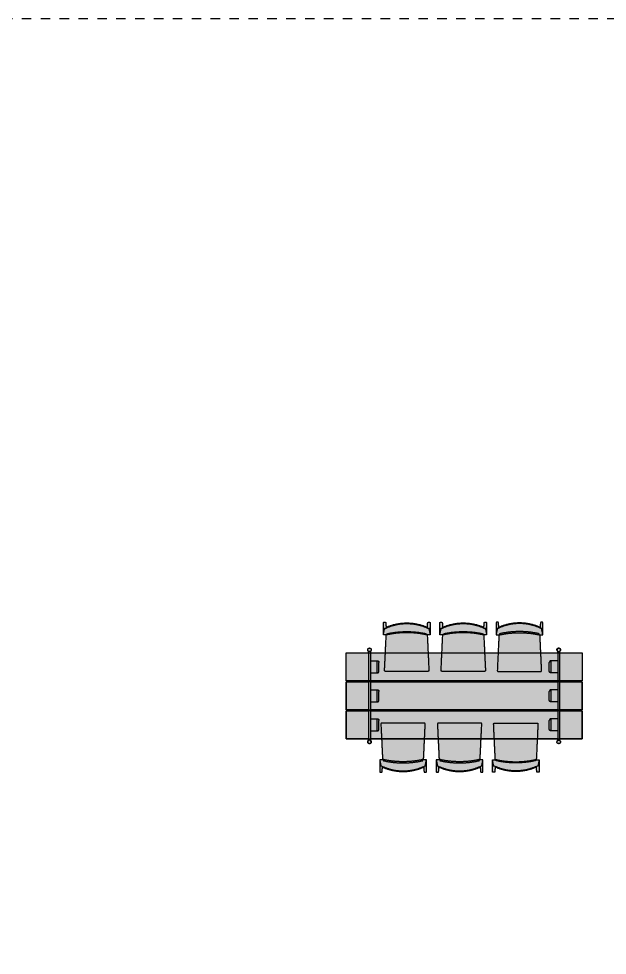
# Model space of a CAD drawing. Header units: metres. Extents: x -17 to 580, y -130 to 19.
# Drawn here: x 309.85 to 316.08, y -15.58 to -5.66 of the extents above; entities that cross this region are included whole.
import ezdxf

# ---------------------------------------------------------------- set-up
doc = ezdxf.new("R2010")
doc.units = ezdxf.units.M
for name, pattern in [('Dash Line_3', [0.002905, 0.001937, -0.000968375]), ('Style Black Lines_3', [0]), ('Style Grey Lines_2', [0])]:
    doc.linetypes.add(name, pattern=pattern)
for name, color, linetype, true_color in [('Furniture', 7, 'Continuous', 0x7a8bf7), ('Imported blocks', 7, 'Continuous', 0x7a8bf7), ('Page Layout', 7, 'Continuous', 0xe0e0e0)]:
    doc.layers.add(name, color=color, linetype=linetype, true_color=true_color)

# ---------------------------------------------------------------- blocks, each defined once
blk = doc.blocks.new('Lizz')
at = {"layer": 'Imported blocks', "transparency": 33554483}
h = blk.add_hatch(color=256, dxfattribs=at)
edge = h.paths.add_edge_path(flags=0)
edge.add_spline(control_points=[(0.536, 0.5366), (0.5378, 0.5609), (0.5396, 0.5853)], knot_values=[0, 0, 0, 1, 1, 1], degree=2, periodic=0)
edge.add_spline(control_points=[(0.5396, 0.5853), (0.5399, 0.5899), (0.5446, 0.5899)], knot_values=[0, 0, 0, 1, 1, 1], degree=2, periodic=0)
edge.add_spline(control_points=[(0.5446, 0.5899), (0.5523, 0.5899), (0.5601, 0.5899)], knot_values=[0, 0, 0, 1, 1, 1], degree=2, periodic=0)
edge.add_spline(control_points=[(0.5601, 0.5899), (0.5651, 0.5899), (0.5651, 0.5849)], knot_values=[0, 0, 0, 1, 1, 1], degree=2, periodic=0)
edge.add_spline(control_points=[(0.5651, 0.5849), (0.5651, 0.5224), (0.5651, 0.46)], knot_values=[0, 0, 0, 1, 1, 1], degree=2, periodic=0)
edge.add_spline(control_points=[(0.5651, 0.46), (0.5651, 0.4596), (0.5648, 0.4593)], knot_values=[0, 0, 0, 1, 1, 1], degree=2, periodic=0)
edge.add_spline(control_points=[(0.5648, 0.4593), (0.5645, 0.459), (0.5641, 0.459)], knot_values=[0, 0, 0, 1, 1, 1], degree=2, periodic=0)
edge.add_spline(control_points=[(0.5641, 0.459), (0.5519, 0.459), (0.5398, 0.459)], knot_values=[0, 0, 0, 1, 1, 1], degree=2, periodic=0)
edge.add_spline(control_points=[(0.5398, 0.459), (0.5376, 0.459), (0.5361, 0.4574)], knot_values=[0, 0, 0, 1, 1, 1], degree=2, periodic=0)
edge.add_spline(control_points=[(0.5361, 0.4574), (0.5347, 0.4559), (0.5348, 0.4537)], knot_values=[0, 0, 0, 1, 1, 1], degree=2, periodic=0)
edge.add_spline(control_points=[(0.5348, 0.4537), (0.5436, 0.2671), (0.5524, 0.0804)], knot_values=[0, 0, 0, 1, 1, 1], degree=2, periodic=0)
edge.add_spline(control_points=[(0.5524, 0.0804), (0.5526, 0.0762), (0.5496, 0.0731)], knot_values=[0, 0, 0, 1, 1, 1], degree=2, periodic=0)
edge.add_spline(control_points=[(0.5496, 0.0731), (0.5466, 0.07), (0.5424, 0.07)], knot_values=[0, 0, 0, 1, 1, 1], degree=2, periodic=0)
edge.add_spline(control_points=[(0.5424, 0.07), (0.3176, 0.07), (0.0928, 0.07)], knot_values=[0, 0, 0, 1, 1, 1], degree=2, periodic=0)
edge.add_spline(control_points=[(0.0928, 0.07), (0.0885, 0.07), (0.0855, 0.0731)], knot_values=[0, 0, 0, 1, 1, 1], degree=2, periodic=0)
edge.add_spline(control_points=[(0.0855, 0.0731), (0.0825, 0.0762), (0.0827, 0.0804)], knot_values=[0, 0, 0, 1, 1, 1], degree=2, periodic=0)
edge.add_spline(control_points=[(0.0827, 0.0804), (0.0915, 0.2671), (0.1003, 0.4537)], knot_values=[0, 0, 0, 1, 1, 1], degree=2, periodic=0)
edge.add_spline(control_points=[(0.1003, 0.4537), (0.1004, 0.4559), (0.099, 0.4574)], knot_values=[0, 0, 0, 1, 1, 1], degree=2, periodic=0)
edge.add_spline(control_points=[(0.099, 0.4574), (0.0975, 0.459), (0.0954, 0.459)], knot_values=[0, 0, 0, 1, 1, 1], degree=2, periodic=0)
edge.add_spline(control_points=[(0.0954, 0.459), (0.0832, 0.459), (0.071, 0.459)], knot_values=[0, 0, 0, 1, 1, 1], degree=2, periodic=0)
edge.add_spline(control_points=[(0.071, 0.459), (0.0706, 0.459), (0.0703, 0.4593)], knot_values=[0, 0, 0, 1, 1, 1], degree=2, periodic=0)
edge.add_spline(control_points=[(0.0703, 0.4593), (0.07, 0.4596), (0.07, 0.46)], knot_values=[0, 0, 0, 1, 1, 1], degree=2, periodic=0)
edge.add_spline(control_points=[(0.07, 0.46), (0.07, 0.5224), (0.07, 0.5849)], knot_values=[0, 0, 0, 1, 1, 1], degree=2, periodic=0)
edge.add_spline(control_points=[(0.07, 0.5849), (0.07, 0.5899), (0.075, 0.5899)], knot_values=[0, 0, 0, 1, 1, 1], degree=2, periodic=0)
edge.add_spline(control_points=[(0.075, 0.5899), (0.0828, 0.5899), (0.0905, 0.5899)], knot_values=[0, 0, 0, 1, 1, 1], degree=2, periodic=0)
edge.add_spline(control_points=[(0.0905, 0.5899), (0.0952, 0.5899), (0.0955, 0.5853)], knot_values=[0, 0, 0, 1, 1, 1], degree=2, periodic=0)
edge.add_spline(control_points=[(0.0955, 0.5853), (0.0973, 0.5609), (0.0991, 0.5366)], knot_values=[0, 0, 0, 1, 1, 1], degree=2, periodic=0)
edge.add_spline(control_points=[(0.0991, 0.5366), (0.2033, 0.5833), (0.3176, 0.5833)], knot_values=[0, 0, 0, 1, 1, 1], degree=2, periodic=0)
edge.add_spline(control_points=[(0.3176, 0.5833), (0.4318, 0.5833), (0.536, 0.5366)], knot_values=[0, 0, 0, 1, 1, 1], degree=2, periodic=0)
h = blk.add_hatch(color=256, dxfattribs=at)
edge = h.paths.add_edge_path(flags=0)
edge.add_spline(control_points=[(0.5278, 0.4564), (0.4239, 0.4799), (0.3176, 0.4799)], knot_values=[0, 0, 0, 1, 1, 1], degree=2, periodic=0)
edge.add_spline(control_points=[(0.3176, 0.4799), (0.2112, 0.4799), (0.1073, 0.4564)], knot_values=[0, 0, 0, 1, 1, 1], degree=2, periodic=0)
edge.add_spline(control_points=[(0.1073, 0.4564), (0.1073, 0.4601), (0.1072, 0.4639)], knot_values=[0, 0, 0, 1, 1, 1], degree=2, periodic=0)
edge.add_spline(control_points=[(0.1072, 0.4639), (0.1069, 0.4683), (0.1111, 0.4692)], knot_values=[0, 0, 0, 1, 1, 1], degree=2, periodic=0)
edge.add_spline(control_points=[(0.1111, 0.4692), (0.2132, 0.4919), (0.3176, 0.4919)], knot_values=[0, 0, 0, 1, 1, 1], degree=2, periodic=0)
edge.add_spline(control_points=[(0.3176, 0.4919), (0.422, 0.4919), (0.524, 0.4692)], knot_values=[0, 0, 0, 1, 1, 1], degree=2, periodic=0)
edge.add_spline(control_points=[(0.524, 0.4692), (0.5282, 0.4683), (0.5279, 0.4639)], knot_values=[0, 0, 0, 1, 1, 1], degree=2, periodic=0)
edge.add_spline(control_points=[(0.5279, 0.4639), (0.5278, 0.4601), (0.5278, 0.4564)], knot_values=[0, 0, 0, 1, 1, 1], degree=2, periodic=0)
at = {"layer": 'Imported blocks', "linetype": 'Style Black Lines_3'}
for points in [[(0.0821, 0.519), (0.0822, 0.5267)], [(0.0848, 0.5298), (0.0848, 0.5225)], [(0.5503, 0.5298), (0.5503, 0.5225)], [(0.553, 0.519), (0.5529, 0.5267)]]:
    blk.add_lwpolyline(points, dxfattribs=at)
at = {"layer": 'Imported blocks'}
for points in [[(0.07, 0.5849), (0.07, 0.5899), (0.075, 0.5899)], [(0.07, 0.46), (0.07, 0.5224), (0.07, 0.5849)], [(0.07, 0.4605), (0.076, 0.4897), (0.0821, 0.519)], [(0.075, 0.5899), (0.0828, 0.5899), (0.0905, 0.5899)], [(0.0821, 0.519), (0.0826, 0.5214), (0.0848, 0.5225)], [(0.0848, 0.5225), (0.1949, 0.5765), (0.3176, 0.5765)], [(0.0905, 0.5899), (0.0952, 0.5899), (0.0955, 0.5853)], [(0.0955, 0.5853), (0.0973, 0.5609), (0.0991, 0.5366)], [(0.0991, 0.5366), (0.2033, 0.5833), (0.3176, 0.5833)], [(0.3176, 0.5833), (0.4318, 0.5833), (0.536, 0.5366)], [(0.3176, 0.5765), (0.4402, 0.5765), (0.5503, 0.5225)], [(0.536, 0.5366), (0.5378, 0.5609), (0.5396, 0.5853)], [(0.5396, 0.5853), (0.5399, 0.5899), (0.5446, 0.5899)], [(0.5446, 0.5899), (0.5523, 0.5899), (0.5601, 0.5899)], [(0.5503, 0.5225), (0.5525, 0.5214), (0.553, 0.519)], [(0.553, 0.519), (0.5591, 0.4897), (0.5651, 0.4605)], [(0.5601, 0.5899), (0.5651, 0.5899), (0.5651, 0.5849)], [(0.5651, 0.5849), (0.5651, 0.5224), (0.5651, 0.46)], [(0.0703, 0.4593), (0.07, 0.4596), (0.07, 0.46)], [(0.071, 0.459), (0.0706, 0.459), (0.0703, 0.4593)], [(0.0954, 0.459), (0.0832, 0.459), (0.071, 0.459)], [(0.0827, 0.0804), (0.0915, 0.2671), (0.1003, 0.4537)], [(0.099, 0.4574), (0.0975, 0.459), (0.0954, 0.459)], [(0.1003, 0.4537), (0.1004, 0.4559), (0.099, 0.4574)], [(0.1072, 0.4639), (0.1069, 0.4683), (0.1111, 0.4692)], [(0.1073, 0.4564), (0.1073, 0.4601), (0.1072, 0.4639)], [(0.3176, 0.4799), (0.2112, 0.4799), (0.1073, 0.4564)], [(0.1111, 0.4692), (0.2132, 0.4919), (0.3176, 0.4919)], [(0.3176, 0.4919), (0.422, 0.4919), (0.524, 0.4692)], [(0.5278, 0.4564), (0.4239, 0.4799), (0.3176, 0.4799)], [(0.524, 0.4692), (0.5282, 0.4683), (0.5279, 0.4639)], [(0.5279, 0.4639), (0.5278, 0.4601), (0.5278, 0.4564)], [(0.5361, 0.4574), (0.5347, 0.4559), (0.5348, 0.4537)], [(0.5348, 0.4537), (0.5436, 0.2671), (0.5524, 0.0804)], [(0.5398, 0.459), (0.5376, 0.459), (0.5361, 0.4574)], [(0.5641, 0.459), (0.5519, 0.459), (0.5398, 0.459)], [(0.5648, 0.4593), (0.5645, 0.459), (0.5641, 0.459)], [(0.5651, 0.46), (0.5651, 0.4596), (0.5648, 0.4593)], [(0.0855, 0.0731), (0.0825, 0.0762), (0.0827, 0.0804)], [(0.0928, 0.07), (0.0885, 0.07), (0.0855, 0.0731)], [(0.5424, 0.07), (0.3176, 0.07), (0.0928, 0.07)], [(0.5496, 0.0731), (0.5466, 0.07), (0.5424, 0.07)], [(0.5524, 0.0804), (0.5526, 0.0762), (0.5496, 0.0731)]]:
    blk.add_open_spline(points, degree=2, dxfattribs=at)
blk = doc.blocks.new('Kitchen table')
at = {"layer": 'Imported blocks', "transparency": 33554483}
h = blk.add_hatch(color=256, dxfattribs=at)
edge = h.paths.add_edge_path(flags=0)
edge.add_spline(control_points=[(2.3813, 0.9144), (2.3813, 0.9062), (2.3813, 0.8979)], knot_values=[0, 0, 0, 1, 1, 1], degree=2, periodic=0)
edge.add_spline(control_points=[(2.3813, 0.8979), (2.3942, 0.8903), (2.3893, 0.876)], knot_values=[0, 0, 0, 1, 1, 1], degree=2, periodic=0)
edge.add_spline(control_points=[(2.3893, 0.876), (2.3833, 0.8586), (2.3659, 0.8646)], knot_values=[0, 0, 0, 1, 1, 1], degree=2, periodic=0)
edge.add_spline(control_points=[(2.3659, 0.8646), (2.3484, 0.8706), (2.3544, 0.888)], knot_values=[0, 0, 0, 1, 1, 1], degree=2, periodic=0)
edge.add_spline(control_points=[(2.3544, 0.888), (2.3566, 0.8945), (2.3624, 0.8979)], knot_values=[0, 0, 0, 1, 1, 1], degree=2, periodic=0)
edge.add_spline(control_points=[(2.3624, 0.8979), (2.3624, 0.9062), (2.3624, 0.9144)], knot_values=[0, 0, 0, 1, 1, 1], degree=2, periodic=0)
edge.add_spline(control_points=[(2.3624, 0.9144), (1.37, 0.9144), (0.3776, 0.9144)], knot_values=[0, 0, 0, 1, 1, 1], degree=2, periodic=0)
edge.add_spline(control_points=[(0.3776, 0.9144), (0.3776, 0.9062), (0.3776, 0.8979)], knot_values=[0, 0, 0, 1, 1, 1], degree=2, periodic=0)
edge.add_spline(control_points=[(0.3776, 0.8979), (0.3834, 0.8945), (0.3856, 0.888)], knot_values=[0, 0, 0, 1, 1, 1], degree=2, periodic=0)
edge.add_spline(control_points=[(0.3856, 0.888), (0.3916, 0.8706), (0.3741, 0.8646)], knot_values=[0, 0, 0, 1, 1, 1], degree=2, periodic=0)
edge.add_spline(control_points=[(0.3741, 0.8646), (0.3567, 0.8586), (0.3507, 0.876)], knot_values=[0, 0, 0, 1, 1, 1], degree=2, periodic=0)
edge.add_spline(control_points=[(0.3507, 0.876), (0.3458, 0.8903), (0.3587, 0.8979)], knot_values=[0, 0, 0, 1, 1, 1], degree=2, periodic=0)
edge.add_spline(control_points=[(0.3587, 0.8979), (0.3587, 0.9062), (0.3587, 0.9144)], knot_values=[0, 0, 0, 1, 1, 1], degree=2, periodic=0)
edge.add_spline(control_points=[(0.3587, 0.9144), (0.2394, 0.9144), (0.12, 0.9144)], knot_values=[0, 0, 0, 1, 1, 1], degree=2, periodic=0)
edge.add_spline(control_points=[(0.12, 0.9144), (0.12, 1.0626), (0.12, 1.2107)], knot_values=[0, 0, 0, 1, 1, 1], degree=2, periodic=0)
edge.add_spline(control_points=[(0.12, 1.2107), (0.2394, 1.2107), (0.3587, 1.2107)], knot_values=[0, 0, 0, 1, 1, 1], degree=2, periodic=0)
edge.add_spline(control_points=[(0.3587, 1.2107), (0.3587, 1.2163), (0.3587, 1.2219)], knot_values=[0, 0, 0, 1, 1, 1], degree=2, periodic=0)
edge.add_spline(control_points=[(0.3587, 1.2219), (0.2394, 1.2219), (0.12, 1.2219)], knot_values=[0, 0, 0, 1, 1, 1], degree=2, periodic=0)
edge.add_spline(control_points=[(0.12, 1.2219), (0.12, 1.37), (0.12, 1.5181)], knot_values=[0, 0, 0, 1, 1, 1], degree=2, periodic=0)
edge.add_spline(control_points=[(0.12, 1.5181), (0.2394, 1.5181), (0.3587, 1.5181)], knot_values=[0, 0, 0, 1, 1, 1], degree=2, periodic=0)
edge.add_spline(control_points=[(0.3587, 1.5181), (0.3587, 1.5237), (0.3587, 1.5293)], knot_values=[0, 0, 0, 1, 1, 1], degree=2, periodic=0)
edge.add_spline(control_points=[(0.3587, 1.5293), (0.2394, 1.5293), (0.12, 1.5293)], knot_values=[0, 0, 0, 1, 1, 1], degree=2, periodic=0)
edge.add_spline(control_points=[(0.12, 1.5293), (0.12, 1.6774), (0.12, 1.8256)], knot_values=[0, 0, 0, 1, 1, 1], degree=2, periodic=0)
edge.add_spline(control_points=[(0.12, 1.8256), (0.2394, 1.8256), (0.3587, 1.8256)], knot_values=[0, 0, 0, 1, 1, 1], degree=2, periodic=0)
edge.add_spline(control_points=[(0.3587, 1.8256), (0.3587, 1.8338), (0.3587, 1.8421)], knot_values=[0, 0, 0, 1, 1, 1], degree=2, periodic=0)
edge.add_spline(control_points=[(0.3587, 1.8421), (0.3458, 1.8497), (0.3507, 1.864)], knot_values=[0, 0, 0, 1, 1, 1], degree=2, periodic=0)
edge.add_spline(control_points=[(0.3507, 1.864), (0.3567, 1.8814), (0.3741, 1.8754)], knot_values=[0, 0, 0, 1, 1, 1], degree=2, periodic=0)
edge.add_spline(control_points=[(0.3741, 1.8754), (0.3916, 1.8694), (0.3856, 1.852)], knot_values=[0, 0, 0, 1, 1, 1], degree=2, periodic=0)
edge.add_spline(control_points=[(0.3856, 1.852), (0.3834, 1.8455), (0.3776, 1.8421)], knot_values=[0, 0, 0, 1, 1, 1], degree=2, periodic=0)
edge.add_spline(control_points=[(0.3776, 1.8421), (0.3776, 1.8338), (0.3776, 1.8256)], knot_values=[0, 0, 0, 1, 1, 1], degree=2, periodic=0)
edge.add_spline(control_points=[(0.3776, 1.8256), (1.37, 1.8256), (2.3624, 1.8256)], knot_values=[0, 0, 0, 1, 1, 1], degree=2, periodic=0)
edge.add_spline(control_points=[(2.3624, 1.8256), (2.3624, 1.8338), (2.3624, 1.8421)], knot_values=[0, 0, 0, 1, 1, 1], degree=2, periodic=0)
edge.add_spline(control_points=[(2.3624, 1.8421), (2.3566, 1.8455), (2.3544, 1.852)], knot_values=[0, 0, 0, 1, 1, 1], degree=2, periodic=0)
edge.add_spline(control_points=[(2.3544, 1.852), (2.3484, 1.8694), (2.3659, 1.8754)], knot_values=[0, 0, 0, 1, 1, 1], degree=2, periodic=0)
edge.add_spline(control_points=[(2.3659, 1.8754), (2.3833, 1.8814), (2.3893, 1.864)], knot_values=[0, 0, 0, 1, 1, 1], degree=2, periodic=0)
edge.add_spline(control_points=[(2.3893, 1.864), (2.3942, 1.8497), (2.3813, 1.8421)], knot_values=[0, 0, 0, 1, 1, 1], degree=2, periodic=0)
edge.add_spline(control_points=[(2.3813, 1.8421), (2.3813, 1.8338), (2.3813, 1.8256)], knot_values=[0, 0, 0, 1, 1, 1], degree=2, periodic=0)
edge.add_spline(control_points=[(2.3813, 1.8256), (2.5006, 1.8256), (2.62, 1.8256)], knot_values=[0, 0, 0, 1, 1, 1], degree=2, periodic=0)
edge.add_spline(control_points=[(2.62, 1.8256), (2.62, 1.6774), (2.62, 1.5293)], knot_values=[0, 0, 0, 1, 1, 1], degree=2, periodic=0)
edge.add_spline(control_points=[(2.62, 1.5293), (2.5006, 1.5293), (2.3813, 1.5293)], knot_values=[0, 0, 0, 1, 1, 1], degree=2, periodic=0)
edge.add_spline(control_points=[(2.3813, 1.5293), (2.3813, 1.5237), (2.3813, 1.5181)], knot_values=[0, 0, 0, 1, 1, 1], degree=2, periodic=0)
edge.add_spline(control_points=[(2.3813, 1.5181), (2.5006, 1.5181), (2.62, 1.5181)], knot_values=[0, 0, 0, 1, 1, 1], degree=2, periodic=0)
edge.add_spline(control_points=[(2.62, 1.5181), (2.62, 1.37), (2.62, 1.2219)], knot_values=[0, 0, 0, 1, 1, 1], degree=2, periodic=0)
edge.add_spline(control_points=[(2.62, 1.2219), (2.5006, 1.2219), (2.3813, 1.2219)], knot_values=[0, 0, 0, 1, 1, 1], degree=2, periodic=0)
edge.add_spline(control_points=[(2.3813, 1.2219), (2.3813, 1.2163), (2.3813, 1.2107)], knot_values=[0, 0, 0, 1, 1, 1], degree=2, periodic=0)
edge.add_spline(control_points=[(2.3813, 1.2107), (2.5006, 1.2107), (2.62, 1.2107)], knot_values=[0, 0, 0, 1, 1, 1], degree=2, periodic=0)
edge.add_spline(control_points=[(2.62, 1.2107), (2.62, 1.0626), (2.62, 0.9144)], knot_values=[0, 0, 0, 1, 1, 1], degree=2, periodic=0)
edge.add_spline(control_points=[(2.62, 0.9144), (2.5006, 0.9144), (2.3813, 0.9144)], knot_values=[0, 0, 0, 1, 1, 1], degree=2, periodic=0)
h = blk.add_hatch(color=256, dxfattribs=at)
edge = h.paths.add_edge_path(flags=0)
edge.add_spline(control_points=[(0.3776, 1.5293), (0.3776, 1.5237), (0.3776, 1.5181)], knot_values=[0, 0, 0, 1, 1, 1], degree=2, periodic=0)
edge.add_spline(control_points=[(0.3776, 1.5181), (1.37, 1.5181), (2.3624, 1.5181)], knot_values=[0, 0, 0, 1, 1, 1], degree=2, periodic=0)
edge.add_spline(control_points=[(2.3624, 1.5181), (2.3624, 1.5237), (2.3624, 1.5293)], knot_values=[0, 0, 0, 1, 1, 1], degree=2, periodic=0)
edge.add_spline(control_points=[(2.3624, 1.5293), (1.37, 1.5293), (0.3776, 1.5293)], knot_values=[0, 0, 0, 1, 1, 1], degree=2, periodic=0)
h = blk.add_hatch(color=256, dxfattribs=at)
edge = h.paths.add_edge_path(flags=0)
edge.add_spline(control_points=[(2.3624, 1.2219), (1.37, 1.2219), (0.3776, 1.2219)], knot_values=[0, 0, 0, 1, 1, 1], degree=2, periodic=0)
edge.add_spline(control_points=[(0.3776, 1.2219), (0.3776, 1.2163), (0.3776, 1.2107)], knot_values=[0, 0, 0, 1, 1, 1], degree=2, periodic=0)
edge.add_spline(control_points=[(0.3776, 1.2107), (1.37, 1.2107), (2.3624, 1.2107)], knot_values=[0, 0, 0, 1, 1, 1], degree=2, periodic=0)
edge.add_spline(control_points=[(2.3624, 1.2107), (2.3624, 1.2163), (2.3624, 1.2219)], knot_values=[0, 0, 0, 1, 1, 1], degree=2, periodic=0)
at = {"layer": 'Imported blocks', "linetype": 'Style Black Lines_3'}
for points in [[(0.3587, 1.8421), (0.3587, 1.8256)], [(0.3776, 1.8421), (0.3776, 1.8256)], [(2.3624, 1.8421), (2.3624, 1.8256)], [(2.3813, 1.8421), (2.3813, 1.8256)], [(0.3587, 1.5293), (0.3587, 1.5181)], [(0.3776, 1.5293), (0.3776, 1.5181)], [(2.3624, 1.5293), (2.3624, 1.5181)], [(2.3813, 1.5293), (2.3813, 1.5181)], [(0.3587, 1.2219), (0.3587, 1.2107)], [(0.3776, 1.2219), (0.3776, 1.2107)], [(2.3624, 1.2219), (2.3624, 1.2107)], [(2.3813, 1.2219), (2.3813, 1.2107)], [(0.3587, 0.9144), (0.3587, 0.8979)], [(0.3776, 0.9144), (0.3776, 0.8979)], [(2.3624, 0.9144), (2.3624, 0.8979)], [(2.3813, 0.9144), (2.3813, 0.8979)]]:
    blk.add_lwpolyline(points, dxfattribs=at)
at = {"layer": 'Imported blocks', "linetype": 'Style Grey Lines_2'}
for points in [[(0.3587, 1.8256), (0.3587, 1.5293)], [(0.3776, 1.8256), (0.3776, 1.5293)], [(2.3624, 1.8256), (2.3624, 1.5293)], [(2.3813, 1.8256), (2.3813, 1.5293)], [(0.3587, 1.5181), (0.3587, 1.2219)], [(0.3776, 1.5181), (0.3776, 1.2219)], [(2.3624, 1.5181), (2.3624, 1.2219)], [(2.3813, 1.5181), (2.3813, 1.2219)], [(0.3587, 1.2107), (0.3587, 0.9144)], [(0.3776, 1.2107), (0.3776, 0.9144)], [(2.3624, 1.2107), (2.3624, 0.9144)], [(2.3813, 1.2107), (2.3813, 0.9144)]]:
    blk.add_lwpolyline(points, dxfattribs=at)
at = {"layer": 'Imported blocks'}
for points, degree in [([(0.12, 1.5293), (0.12, 1.6774), (0.12, 1.8256)], 2), ([(0.12, 1.8256), (1.37, 1.8256), (2.62, 1.8256)], 2), ([(0.12, 1.5293), (0.12, 1.6774), (0.12, 1.8256)], 2), ([(0.12, 1.8256), (0.2394, 1.8256), (0.3587, 1.8256)], 2), ([(0.3542, 1.8458), (0.3498, 1.8509), (0.3485, 1.8576), (0.3507, 1.864)], 3), ([(0.3587, 1.8421), (0.3458, 1.8497), (0.3507, 1.864)], 2), ([(0.3507, 1.864), (0.3567, 1.8814), (0.3741, 1.8754)], 2), ([(0.3507, 1.864), (0.3529, 1.8703), (0.358, 1.8748), (0.3646, 1.8761)], 3), ([(0.3717, 1.8398), (0.3651, 1.8386), (0.3586, 1.8408), (0.3542, 1.8458)], 3), ([(0.3587, 1.8256), (0.3587, 1.8338), (0.3587, 1.8421)], 2), ([(0.3646, 1.8761), (0.3712, 1.8774), (0.3777, 1.8751), (0.3821, 1.8701)], 3), ([(0.3856, 1.852), (0.3834, 1.8456), (0.3783, 1.8411), (0.3717, 1.8398)], 3), ([(0.3741, 1.8754), (0.3916, 1.8694), (0.3856, 1.852)], 2), ([(0.3856, 1.852), (0.3834, 1.8455), (0.3776, 1.8421)], 2), ([(0.3776, 1.8421), (0.3776, 1.8338), (0.3776, 1.8256)], 2), ([(0.3776, 1.8256), (1.37, 1.8256), (2.3624, 1.8256)], 2), ([(0.3821, 1.8701), (0.3865, 1.865), (0.3878, 1.8583), (0.3856, 1.852)], 3), ([(2.3579, 1.8701), (2.3535, 1.865), (2.3522, 1.8583), (2.3544, 1.852)], 3), ([(2.3544, 1.852), (2.3484, 1.8694), (2.3659, 1.8754)], 2), ([(2.3544, 1.852), (2.3566, 1.8456), (2.3617, 1.8411), (2.3683, 1.8398)], 3), ([(2.3624, 1.8421), (2.3566, 1.8455), (2.3544, 1.852)], 2), ([(2.3754, 1.8761), (2.3688, 1.8774), (2.3623, 1.8751), (2.3579, 1.8701)], 3), ([(2.3624, 1.8256), (2.3624, 1.8338), (2.3624, 1.8421)], 2), ([(2.3659, 1.8754), (2.3833, 1.8814), (2.3893, 1.864)], 2), ([(2.3683, 1.8398), (2.3749, 1.8386), (2.3814, 1.8408), (2.3858, 1.8458)], 3), ([(2.3893, 1.864), (2.3871, 1.8703), (2.382, 1.8748), (2.3754, 1.8761)], 3), ([(2.3893, 1.864), (2.3942, 1.8497), (2.3813, 1.8421)], 2), ([(2.3813, 1.8421), (2.3813, 1.8338), (2.3813, 1.8256)], 2), ([(2.3813, 1.8256), (2.5006, 1.8256), (2.62, 1.8256)], 2), ([(2.3858, 1.8458), (2.3902, 1.8509), (2.3915, 1.8576), (2.3893, 1.864)], 3), ([(2.62, 1.8256), (2.62, 1.6774), (2.62, 1.5293)], 2), ([(2.62, 1.8256), (2.62, 1.6774), (2.62, 1.5293)], 2), ([(0.3776, 1.7422), (0.4136, 1.7422), (0.4496, 1.7422)], 2), ([(0.4496, 1.6126), (0.4496, 1.6774), (0.4496, 1.7422)], 2), ([(0.4496, 1.7422), (0.4508, 1.7421), (0.452, 1.7421)], 2), ([(0.452, 1.7421), (0.4532, 1.7418), (0.4544, 1.7416)], 2), ([(0.4544, 1.7416), (0.4556, 1.7412), (0.4567, 1.7408)], 2), ([(0.4567, 1.7408), (0.4578, 1.7403), (0.4589, 1.7397)], 2), ([(0.4589, 1.7397), (0.4599, 1.7391), (0.4609, 1.7384)], 2), ([(0.4609, 1.7384), (0.4618, 1.7376), (0.4627, 1.7368)], 2), ([(0.4627, 1.7368), (0.4635, 1.7359), (0.4643, 1.735)], 2), ([(0.4643, 1.735), (0.465, 1.734), (0.4657, 1.733)], 2), ([(0.4657, 1.733), (0.4662, 1.7319), (0.4667, 1.7308)], 2), ([(0.4667, 1.7308), (0.4671, 1.7296), (0.4675, 1.7285)], 2), ([(0.4675, 1.7285), (0.4678, 1.7273), (0.468, 1.7261)], 2), ([(0.468, 1.7261), (0.4681, 1.7249), (0.4681, 1.7237)], 2), ([(0.4681, 1.6311), (0.4681, 1.6774), (0.4681, 1.7237)], 2), ([(2.272, 1.7261), (2.2719, 1.7249), (2.2719, 1.7237)], 2), ([(2.2719, 1.6311), (2.2719, 1.6774), (2.2719, 1.7237)], 2), ([(2.2725, 1.7285), (2.2722, 1.7273), (2.272, 1.7261)], 2), ([(2.2733, 1.7308), (2.2729, 1.7296), (2.2725, 1.7285)], 2), ([(2.2743, 1.733), (2.2738, 1.7319), (2.2733, 1.7308)], 2), ([(2.2757, 1.735), (2.275, 1.734), (2.2743, 1.733)], 2), ([(2.2773, 1.7368), (2.2765, 1.7359), (2.2757, 1.735)], 2), ([(2.2791, 1.7384), (2.2782, 1.7376), (2.2773, 1.7368)], 2), ([(2.2811, 1.7397), (2.2801, 1.7391), (2.2791, 1.7384)], 2), ([(2.2833, 1.7408), (2.2822, 1.7403), (2.2811, 1.7397)], 2), ([(2.2856, 1.7416), (2.2844, 1.7412), (2.2833, 1.7408)], 2), ([(2.288, 1.7421), (2.2868, 1.7418), (2.2856, 1.7416)], 2), ([(2.2904, 1.7422), (2.2892, 1.7421), (2.288, 1.7421)], 2), ([(2.3624, 1.7422), (2.3264, 1.7422), (2.2904, 1.7422)], 2), ([(2.2904, 1.6126), (2.2904, 1.6774), (2.2904, 1.7422)], 2), ([(0.3776, 1.6126), (0.4136, 1.6126), (0.4496, 1.6126)], 2), ([(0.4496, 1.6126), (0.4508, 1.6127), (0.452, 1.6128)], 2), ([(0.452, 1.6128), (0.4532, 1.613), (0.4544, 1.6132)], 2), ([(0.4544, 1.6132), (0.4556, 1.6136), (0.4567, 1.614)], 2), ([(0.4567, 1.614), (0.4578, 1.6145), (0.4589, 1.6151)], 2), ([(0.4589, 1.6151), (0.4599, 1.6157), (0.4609, 1.6164)], 2), ([(0.4609, 1.6164), (0.4618, 1.6172), (0.4627, 1.618)], 2), ([(0.4627, 1.618), (0.4635, 1.6189), (0.4643, 1.6198)], 2), ([(0.4643, 1.6198), (0.465, 1.6208), (0.4657, 1.6219)], 2), ([(0.4657, 1.6219), (0.4662, 1.6229), (0.4667, 1.624)], 2), ([(0.4667, 1.624), (0.4671, 1.6252), (0.4675, 1.6263)], 2), ([(0.4675, 1.6263), (0.4678, 1.6275), (0.468, 1.6287)], 2), ([(0.468, 1.6287), (0.4681, 1.6299), (0.4681, 1.6311)], 2), ([(2.272, 1.6287), (2.2719, 1.6299), (2.2719, 1.6311)], 2), ([(2.2725, 1.6263), (2.2722, 1.6275), (2.272, 1.6287)], 2), ([(2.2733, 1.624), (2.2729, 1.6252), (2.2725, 1.6263)], 2), ([(2.2743, 1.6219), (2.2738, 1.6229), (2.2733, 1.624)], 2), ([(2.2757, 1.6198), (2.275, 1.6208), (2.2743, 1.6219)], 2), ([(2.2773, 1.618), (2.2765, 1.6189), (2.2757, 1.6198)], 2), ([(2.2791, 1.6164), (2.2782, 1.6172), (2.2773, 1.618)], 2), ([(2.2811, 1.6151), (2.2801, 1.6157), (2.2791, 1.6164)], 2), ([(2.2833, 1.614), (2.2822, 1.6145), (2.2811, 1.6151)], 2), ([(2.2856, 1.6132), (2.2844, 1.6136), (2.2833, 1.614)], 2), ([(2.288, 1.6128), (2.2868, 1.613), (2.2856, 1.6132)], 2), ([(2.2904, 1.6126), (2.2892, 1.6127), (2.288, 1.6128)], 2), ([(2.3624, 1.6126), (2.3264, 1.6126), (2.2904, 1.6126)], 2), ([(2.62, 1.5293), (1.37, 1.5293), (0.12, 1.5293)], 2), ([(0.3587, 1.5293), (0.2394, 1.5293), (0.12, 1.5293)], 2), ([(2.62, 1.5181), (1.37, 1.5181), (0.12, 1.5181)], 2), ([(0.12, 1.5181), (0.12, 1.37), (0.12, 1.2219)], 2), ([(0.12, 1.2219), (0.12, 1.37), (0.12, 1.5181)], 2), ([(0.12, 1.5181), (0.2394, 1.5181), (0.3587, 1.5181)], 2), ([(0.3587, 1.5181), (0.3587, 1.5237), (0.3587, 1.5293)], 2), ([(0.3776, 1.5293), (0.3776, 1.5237), (0.3776, 1.5181)], 2), ([(2.3624, 1.5293), (1.37, 1.5293), (0.3776, 1.5293)], 2), ([(0.3776, 1.5181), (1.37, 1.5181), (2.3624, 1.5181)], 2), ([(2.3624, 1.5181), (2.3624, 1.5237), (2.3624, 1.5293)], 2), ([(2.62, 1.5293), (2.5006, 1.5293), (2.3813, 1.5293)], 2), ([(2.3813, 1.5293), (2.3813, 1.5237), (2.3813, 1.5181)], 2), ([(2.3813, 1.5181), (2.5006, 1.5181), (2.62, 1.5181)], 2), ([(2.62, 1.2219), (2.62, 1.37), (2.62, 1.5181)], 2), ([(2.62, 1.5181), (2.62, 1.37), (2.62, 1.2219)], 2), ([(0.3776, 1.4348), (0.4136, 1.4348), (0.4496, 1.4348)], 2), ([(0.4496, 1.3052), (0.4496, 1.37), (0.4496, 1.4348)], 2), ([(0.4496, 1.4348), (0.4508, 1.4347), (0.452, 1.4347)], 2), ([(0.452, 1.4347), (0.4532, 1.4344), (0.4544, 1.4342)], 2), ([(0.4544, 1.4342), (0.4556, 1.4338), (0.4567, 1.4334)], 2), ([(0.4567, 1.4334), (0.4578, 1.4329), (0.4589, 1.4323)], 2), ([(0.4589, 1.4323), (0.4599, 1.4317), (0.4609, 1.431)], 2), ([(0.4609, 1.431), (0.4618, 1.4302), (0.4627, 1.4294)], 2), ([(0.4627, 1.4294), (0.4635, 1.4285), (0.4643, 1.4276)], 2), ([(0.4643, 1.4276), (0.465, 1.4266), (0.4657, 1.4256)], 2), ([(0.4657, 1.4256), (0.4662, 1.4245), (0.4667, 1.4234)], 2), ([(0.4667, 1.4234), (0.4671, 1.4222), (0.4675, 1.4211)], 2), ([(0.4675, 1.4211), (0.4678, 1.4199), (0.468, 1.4187)], 2), ([(0.468, 1.4187), (0.4681, 1.4175), (0.4681, 1.4163)], 2), ([(0.4681, 1.3237), (0.4681, 1.37), (0.4681, 1.4163)], 2), ([(2.272, 1.4187), (2.2719, 1.4175), (2.2719, 1.4163)], 2), ([(2.2719, 1.3237), (2.2719, 1.37), (2.2719, 1.4163)], 2), ([(2.2725, 1.4211), (2.2722, 1.4199), (2.272, 1.4187)], 2), ([(2.2733, 1.4234), (2.2729, 1.4222), (2.2725, 1.4211)], 2), ([(2.2743, 1.4256), (2.2738, 1.4245), (2.2733, 1.4234)], 2), ([(2.2757, 1.4276), (2.275, 1.4266), (2.2743, 1.4256)], 2), ([(2.2773, 1.4294), (2.2765, 1.4285), (2.2757, 1.4276)], 2), ([(2.2791, 1.431), (2.2782, 1.4302), (2.2773, 1.4294)], 2), ([(2.2811, 1.4323), (2.2801, 1.4317), (2.2791, 1.431)], 2), ([(2.2833, 1.4334), (2.2822, 1.4329), (2.2811, 1.4323)], 2), ([(2.2856, 1.4342), (2.2844, 1.4338), (2.2833, 1.4334)], 2), ([(2.288, 1.4347), (2.2868, 1.4344), (2.2856, 1.4342)], 2), ([(2.2904, 1.4348), (2.2892, 1.4347), (2.288, 1.4347)], 2), ([(2.3624, 1.4348), (2.3264, 1.4348), (2.2904, 1.4348)], 2), ([(2.2904, 1.3052), (2.2904, 1.37), (2.2904, 1.4348)], 2), ([(0.3776, 1.3052), (0.4136, 1.3052), (0.4496, 1.3052)], 2), ([(0.4496, 1.3052), (0.4508, 1.3053), (0.452, 1.3053)], 2), ([(0.452, 1.3053), (0.4532, 1.3056), (0.4544, 1.3058)], 2), ([(0.4544, 1.3058), (0.4556, 1.3062), (0.4567, 1.3066)], 2), ([(0.4567, 1.3066), (0.4578, 1.3071), (0.4589, 1.3077)], 2), ([(0.4589, 1.3077), (0.4599, 1.3083), (0.4609, 1.309)], 2), ([(0.4609, 1.309), (0.4618, 1.3098), (0.4627, 1.3106)], 2), ([(0.4627, 1.3106), (0.4635, 1.3115), (0.4643, 1.3124)], 2), ([(0.4643, 1.3124), (0.465, 1.3134), (0.4657, 1.3144)], 2), ([(0.4657, 1.3144), (0.4662, 1.3155), (0.4667, 1.3166)], 2), ([(0.4667, 1.3166), (0.4671, 1.3178), (0.4675, 1.3189)], 2), ([(0.4675, 1.3189), (0.4678, 1.3201), (0.468, 1.3213)], 2), ([(0.468, 1.3213), (0.4681, 1.3225), (0.4681, 1.3237)], 2), ([(2.272, 1.3213), (2.2719, 1.3225), (2.2719, 1.3237)], 2), ([(2.2725, 1.3189), (2.2722, 1.3201), (2.272, 1.3213)], 2), ([(2.2733, 1.3166), (2.2729, 1.3178), (2.2725, 1.3189)], 2), ([(2.2743, 1.3144), (2.2738, 1.3155), (2.2733, 1.3166)], 2), ([(2.2757, 1.3124), (2.275, 1.3134), (2.2743, 1.3144)], 2), ([(2.2773, 1.3106), (2.2765, 1.3115), (2.2757, 1.3124)], 2), ([(2.2791, 1.309), (2.2782, 1.3098), (2.2773, 1.3106)], 2), ([(2.2811, 1.3077), (2.2801, 1.3083), (2.2791, 1.309)], 2), ([(2.2833, 1.3066), (2.2822, 1.3071), (2.2811, 1.3077)], 2), ([(2.2856, 1.3058), (2.2844, 1.3062), (2.2833, 1.3066)], 2), ([(2.288, 1.3053), (2.2868, 1.3056), (2.2856, 1.3058)], 2), ([(2.2904, 1.3052), (2.2892, 1.3053), (2.288, 1.3053)], 2), ([(2.3624, 1.3052), (2.3264, 1.3052), (2.2904, 1.3052)], 2), ([(0.12, 1.2219), (1.37, 1.2219), (2.62, 1.2219)], 2), ([(0.3587, 1.2219), (0.2394, 1.2219), (0.12, 1.2219)], 2), ([(0.12, 0.9144), (0.12, 1.0626), (0.12, 1.2107)], 2), ([(0.12, 1.2107), (0.2394, 1.2107), (0.3587, 1.2107)], 2), ([(2.62, 1.2107), (1.37, 1.2107), (0.12, 1.2107)], 2), ([(0.12, 1.2107), (0.12, 1.0626), (0.12, 0.9144)], 2), ([(0.3587, 1.2107), (0.3587, 1.2163), (0.3587, 1.2219)], 2), ([(2.3624, 1.2219), (1.37, 1.2219), (0.3776, 1.2219)], 2), ([(0.3776, 1.2219), (0.3776, 1.2163), (0.3776, 1.2107)], 2), ([(0.3776, 1.2107), (1.37, 1.2107), (2.3624, 1.2107)], 2), ([(2.3624, 1.2107), (2.3624, 1.2163), (2.3624, 1.2219)], 2), ([(2.62, 1.2219), (2.5006, 1.2219), (2.3813, 1.2219)], 2), ([(2.3813, 1.2219), (2.3813, 1.2163), (2.3813, 1.2107)], 2), ([(2.3813, 1.2107), (2.5006, 1.2107), (2.62, 1.2107)], 2), ([(2.62, 1.2107), (2.62, 1.0626), (2.62, 0.9144)], 2), ([(2.62, 0.9144), (2.62, 1.0626), (2.62, 1.2107)], 2), ([(0.3776, 1.1274), (0.4136, 1.1274), (0.4496, 1.1274)], 2), ([(0.4496, 1.1274), (0.4508, 1.1273), (0.452, 1.1272)], 2), ([(0.4496, 0.9978), (0.4496, 1.0626), (0.4496, 1.1274)], 2), ([(0.452, 1.1272), (0.4532, 1.127), (0.4544, 1.1268)], 2), ([(0.4544, 1.1268), (0.4556, 1.1264), (0.4567, 1.126)], 2), ([(0.4567, 1.126), (0.4578, 1.1255), (0.4589, 1.1249)], 2), ([(0.4589, 1.1249), (0.4599, 1.1243), (0.4609, 1.1236)], 2), ([(0.4609, 1.1236), (0.4618, 1.1228), (0.4627, 1.122)], 2), ([(0.4627, 1.122), (0.4635, 1.1211), (0.4643, 1.1202)], 2), ([(0.4643, 1.1202), (0.465, 1.1192), (0.4657, 1.1181)], 2), ([(0.4657, 1.1181), (0.4662, 1.1171), (0.4667, 1.116)], 2), ([(0.4667, 1.116), (0.4671, 1.1148), (0.4675, 1.1137)], 2), ([(0.4675, 1.1137), (0.4678, 1.1125), (0.468, 1.1113)], 2), ([(0.468, 1.1113), (0.4681, 1.1101), (0.4681, 1.1089)], 2), ([(0.4681, 1.0163), (0.4681, 1.0626), (0.4681, 1.1089)], 2), ([(2.272, 1.1113), (2.2719, 1.1101), (2.2719, 1.1089)], 2), ([(2.2719, 1.0163), (2.2719, 1.0626), (2.2719, 1.1089)], 2), ([(2.2725, 1.1137), (2.2722, 1.1125), (2.272, 1.1113)], 2), ([(2.2733, 1.116), (2.2729, 1.1148), (2.2725, 1.1137)], 2), ([(2.2743, 1.1181), (2.2738, 1.1171), (2.2733, 1.116)], 2), ([(2.2757, 1.1202), (2.275, 1.1192), (2.2743, 1.1181)], 2), ([(2.2773, 1.122), (2.2765, 1.1211), (2.2757, 1.1202)], 2), ([(2.2791, 1.1236), (2.2782, 1.1228), (2.2773, 1.122)], 2), ([(2.2811, 1.1249), (2.2801, 1.1243), (2.2791, 1.1236)], 2), ([(2.2833, 1.126), (2.2822, 1.1255), (2.2811, 1.1249)], 2), ([(2.2856, 1.1268), (2.2844, 1.1264), (2.2833, 1.126)], 2), ([(2.288, 1.1272), (2.2868, 1.127), (2.2856, 1.1268)], 2), ([(2.2904, 1.1274), (2.2892, 1.1273), (2.288, 1.1272)], 2), ([(2.3624, 1.1274), (2.3264, 1.1274), (2.2904, 1.1274)], 2), ([(2.2904, 0.9978), (2.2904, 1.0626), (2.2904, 1.1274)], 2), ([(0.3776, 0.9978), (0.4136, 0.9978), (0.4496, 0.9978)], 2), ([(0.4496, 0.9978), (0.4508, 0.9979), (0.452, 0.9979)], 2), ([(0.452, 0.9979), (0.4532, 0.9982), (0.4544, 0.9984)], 2), ([(0.4544, 0.9984), (0.4556, 0.9988), (0.4567, 0.9992)], 2), ([(0.4567, 0.9992), (0.4578, 0.9997), (0.4589, 1.0003)], 2), ([(0.4589, 1.0003), (0.4599, 1.0009), (0.4609, 1.0016)], 2), ([(0.4609, 1.0016), (0.4618, 1.0024), (0.4627, 1.0032)], 2), ([(0.4627, 1.0032), (0.4635, 1.0041), (0.4643, 1.005)], 2), ([(0.4643, 1.005), (0.465, 1.006), (0.4657, 1.007)], 2), ([(0.4657, 1.007), (0.4662, 1.0081), (0.4667, 1.0092)], 2), ([(0.4667, 1.0092), (0.4671, 1.0104), (0.4675, 1.0115)], 2), ([(0.4675, 1.0115), (0.4678, 1.0127), (0.468, 1.0139)], 2), ([(0.468, 1.0139), (0.4681, 1.0151), (0.4681, 1.0163)], 2), ([(2.272, 1.0139), (2.2719, 1.0151), (2.2719, 1.0163)], 2), ([(2.2725, 1.0115), (2.2722, 1.0127), (2.272, 1.0139)], 2), ([(2.2733, 1.0092), (2.2729, 1.0104), (2.2725, 1.0115)], 2), ([(2.2743, 1.007), (2.2738, 1.0081), (2.2733, 1.0092)], 2), ([(2.2757, 1.005), (2.275, 1.006), (2.2743, 1.007)], 2), ([(2.2773, 1.0032), (2.2765, 1.0041), (2.2757, 1.005)], 2), ([(2.2791, 1.0016), (2.2782, 1.0024), (2.2773, 1.0032)], 2), ([(2.2811, 1.0003), (2.2801, 1.0009), (2.2791, 1.0016)], 2), ([(2.2833, 0.9992), (2.2822, 0.9997), (2.2811, 1.0003)], 2), ([(2.2856, 0.9984), (2.2844, 0.9988), (2.2833, 0.9992)], 2), ([(2.288, 0.9979), (2.2868, 0.9982), (2.2856, 0.9984)], 2), ([(2.2904, 0.9978), (2.2892, 0.9979), (2.288, 0.9979)], 2), ([(2.3624, 0.9978), (2.3264, 0.9978), (2.2904, 0.9978)], 2), ([(0.3587, 0.9144), (0.2394, 0.9144), (0.12, 0.9144)], 2), ([(0.12, 0.9144), (1.37, 0.9144), (2.62, 0.9144)], 2), ([(0.3542, 0.8942), (0.3498, 0.8891), (0.3485, 0.8824), (0.3507, 0.876)], 3), ([(0.3507, 0.876), (0.3458, 0.8903), (0.3587, 0.8979)], 2), ([(0.3717, 0.9002), (0.3651, 0.9014), (0.3586, 0.8992), (0.3542, 0.8942)], 3), ([(0.3587, 0.8979), (0.3587, 0.9062), (0.3587, 0.9144)], 2), ([(0.3856, 0.888), (0.3834, 0.8944), (0.3783, 0.8989), (0.3717, 0.9002)], 3), ([(2.3624, 0.9144), (1.37, 0.9144), (0.3776, 0.9144)], 2), ([(0.3776, 0.9144), (0.3776, 0.9062), (0.3776, 0.8979)], 2), ([(0.3776, 0.8979), (0.3834, 0.8945), (0.3856, 0.888)], 2), ([(2.3544, 0.888), (2.3579, 0.8981), (2.3678, 0.903), (2.3778, 0.8995)], 3), ([(2.3544, 0.888), (2.3566, 0.8945), (2.3624, 0.8979)], 2), ([(2.3624, 0.8979), (2.3624, 0.9062), (2.3624, 0.9144)], 2), ([(2.3778, 0.8995), (2.3879, 0.896), (2.3928, 0.8861), (2.3893, 0.876)], 3), ([(2.3813, 0.9144), (2.3813, 0.9062), (2.3813, 0.8979)], 2), ([(2.62, 0.9144), (2.5006, 0.9144), (2.3813, 0.9144)], 2), ([(2.3813, 0.8979), (2.3942, 0.8903), (2.3893, 0.876)], 2), ([(0.3741, 0.8646), (0.3567, 0.8586), (0.3507, 0.876)], 2), ([(0.3507, 0.876), (0.3529, 0.8697), (0.358, 0.8652), (0.3646, 0.8639)], 3), ([(0.3646, 0.8639), (0.3712, 0.8626), (0.3777, 0.8649), (0.3821, 0.8699)], 3), ([(0.3856, 0.888), (0.3916, 0.8706), (0.3741, 0.8646)], 2), ([(0.3821, 0.8699), (0.3865, 0.875), (0.3878, 0.8817), (0.3856, 0.888)], 3), ([(2.3659, 0.8646), (2.3558, 0.868), (2.3509, 0.878), (2.3544, 0.888)], 3), ([(2.3659, 0.8646), (2.3484, 0.8706), (2.3544, 0.888)], 2), ([(2.3893, 0.876), (2.3858, 0.866), (2.3759, 0.8611), (2.3659, 0.8646)], 3), ([(2.3893, 0.876), (2.3833, 0.8586), (2.3659, 0.8646)], 2)]:
    blk.add_open_spline(points, degree=degree, dxfattribs=at)

msp = doc.modelspace()

# ---------------------------------------------------------------- linework, layer by layer
at = {"layer": 'Page Layout', "linetype": 'Dash Line_3'}
msp.add_lwpolyline([(284.8552402, -57.0313191), (357.5816362, -57.0313191), (357.5816362, -5.6551738), (284.8552402, -5.6551738), (284.8552402, -57.0313191)], close=True, dxfattribs=at)

# ---------------------------------------------------------------- block references
at = {"layer": 'Furniture'}
for name, p in [('Lizz', (313.6403313, -12.6393307)), ('Lizz', (314.2388836, -12.6393307)), ('Kitchen table', (313.1955949, -14.1983102))]:
    msp.add_blockref(name, p, dxfattribs=at)
at = {"layer": 'Furniture', "xscale": -1}
msp.add_blockref('Lizz', (315.4690546, -12.6393307), dxfattribs=at)
at = {"layer": 'Furniture', "xscale": -1, "rotation": 180}
for p in [(313.6015306, -13.0465977), (314.200083, -13.0465977)]:
    msp.add_blockref('Lizz', p, dxfattribs=at)
at = {"layer": 'Furniture', "rotation": 180}
msp.add_blockref('Lizz', (315.430254, -13.0465977), dxfattribs=at)

doc.saveas('drawing.dxf')
